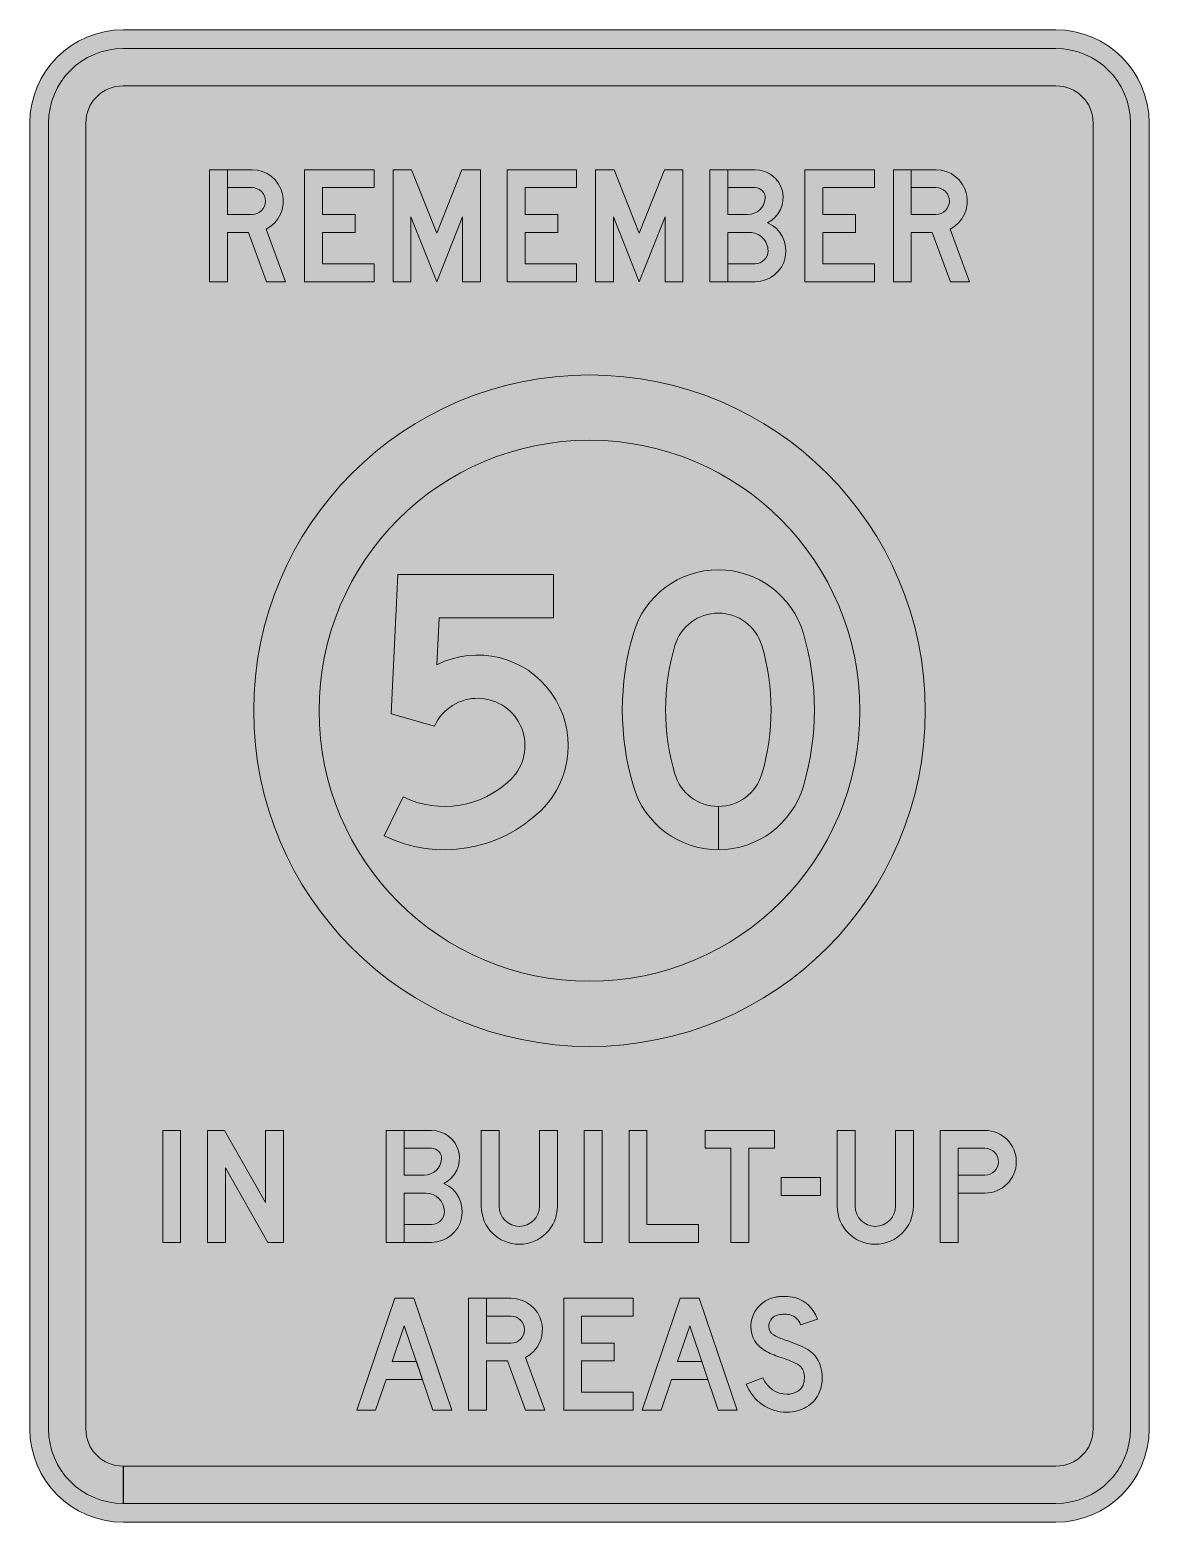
# Model space of a CAD drawing. Header units: millimetres. Extents: x 1672 to 2272, y 188 to 988.
import ezdxf

# ---------------------------------------------------------------- set-up
doc = ezdxf.new("R2010")
doc.units = ezdxf.units.MM
doc.layers.add('GSCOLORFILL', color=7, linetype='Continuous', lineweight=0)

# ---------------------------------------------------------------- blocks, each defined once
blk = doc.blocks.new('MR-WM-57')
at = {"layer": 'GSCOLORFILL', "true_color": 0xfcd116, "transparency": 33554687}
blk.add_hatch(color=40, dxfattribs=at).paths.add_polyline_path([(-250.0000000000005, 0), (250.0000000000005, 0, 0.414213562373095), (300.0000000000005, 50), (300.0000000000005, 750.0000000000011, 0.414213562373095), (250.0000000000005, 800.0000000000011), (-250.0000000000005, 800.0000000000011, 0.414213562373095), (-300.0000000000005, 750.0000000000011), (-300.0000000000005, 50.00000000000006, 0.414213562373095)])
at = {"layer": 'GSCOLORFILL', "transparency": 33554687}
blk.add_hatch(color=7, dxfattribs=at).paths.add_polyline_path([(-249.8000000000006, 10), (250.0000000000005, 10, 0.414213562373095), (290.0000000000005, 50), (290.0000000000005, 750.0000000000011, 0.414213562373095), (250.0000000000005, 790.0000000000011), (-250.0000000000005, 790.0000000000011, 0.414213562373095), (-290.0000000000005, 750.0000000000011), (-290.0000000000005, 50.00000000000006, 0.414213562373095), (-250.0000000000005, 10.00000000000006), (-250.0000000000005, 30, -0.414213562373095), (-270.0000000000005, 50), (-270.0000000000005, 750.0000000000011, -0.414213562373095), (-250.0000000000005, 770.0000000000011), (250.0000000000005, 770.0000000000011, -0.414213562373095), (270.0000000000005, 750.0000000000011), (270.0000000000005, 49.99999999999994, -0.414213562373095), (250.0000000000005, 29.99999999999994), (-249.8000000000006, 30)])
at = {"layer": 'GSCOLORFILL'}
h = blk.add_hatch(color=7, dxfattribs=at)
edge = h.paths.add_edge_path()
edge.add_line((-194.0985000353905, 724.9999997788432), (-194.0985000353905, 715.3999998142283))
edge.add_line((-194.0985000353905, 715.3999998142283), (-180.9122218498651, 715.3999998142283))
edge.add_arc((-180.9122218498651, 708.1999998407672), 7.199999973461104, -90, 90, ccw=False)
edge.add_line((-180.9122218498651, 700.9999998673061), (-194.1000000353849, 700.9999998673061))
edge.add_line((-194.1000000353849, 700.9999998673061), (-194.1000000353849, 724.9999997788432))
edge.add_line((-194.1000000353849, 724.9999997788432), (-203.6999999999998, 724.9999997788432))
edge.add_line((-203.6999999999998, 724.9999997788432), (-203.6999999999998, 665.0000000000005))
edge.add_line((-203.6999999999998, 665.0000000000005), (-194.1000000353849, 665.0000000000005))
edge.add_line((-194.1000000353849, 665.0000000000005), (-194.1000000353849, 691.3999999026912))
edge.add_line((-194.1000000353849, 691.3999999026912), (-182.8314667736288, 691.3999999026912))
edge.add_line((-182.8314667736288, 691.3999999026912), (-173.1279376148209, 665.0000000000005))
edge.add_line((-173.1279376148209, 665.0000000000005), (-162.8999999999999, 665.0000000000005))
edge.add_line((-162.8999999999999, 665.0000000000005), (-173.2779214206619, 693.2347916940016))
edge.add_arc((-180.9122218498651, 708.1999998407672), 16.79999993807596, 297.0277924266877, 449.9999999999998)
edge.add_line((-180.9122218498651, 724.9999997788432), (-194.0985000353905, 724.9999997788432))
at = {"layer": 'GSCOLORFILL', "linetype": 'Continuous'}
for points in [[(-115.500000006816, 715.4000000000001), (-143.1000000068161, 715.4000000000001), (-143.1000000068161, 701.0000000000002), (-125.6533272588406, 701.0000000000002), (-125.6533272588406, 691.4000000000001), (-143.1000000068161, 691.4000000000001), (-143.1000000068161, 674.6000000000001), (-115.500000006816, 674.6000000000001), (-115.500000006816, 665.0000000000002), (-152.700000006816, 665.0000000000002), (-152.700000006816, 725.0000000000002), (-115.500000006816, 725.0000000000002)], [(-68.10000001363233, 699.8000000000004), (-68.10000001363233, 665.0000000000005), (-58.50000001363242, 665.0000000000005), (-58.50000001363242, 725.0000000000005), (-68.43416442067655, 725.0000000000005), (-81.90000001363228, 691.0426754612427), (-95.365835606588, 725.0000000000005), (-105.3000000136324, 725.0000000000005), (-105.3000000136324, 665.0000000000005), (-95.70000001363246, 665.0000000000005), (-95.70000001363246, 699.8000000000004), (-81.90000001363228, 665.0000000000005)], [(-6.900000023255416, 715.4000000000001), (-34.50000002325555, 715.4000000000001), (-34.50000002325555, 701.0000000000002), (-17.05332727528003, 701.0000000000002), (-17.05332727528003, 691.4000000000001), (-34.50000002325555, 691.4000000000001), (-34.50000002325555, 674.6000000000001), (-6.900000023255416, 674.6000000000001), (-6.900000023255416, 665.0000000000002), (-44.10000002325546, 665.0000000000002), (-44.10000002325546, 725.0000000000002), (-6.900000023255416, 725.0000000000002)], [(40.49999996992824, 699.8000000000004), (40.49999996992824, 665.0000000000005), (50.09999996992815, 665.0000000000005), (50.09999996992815, 725.0000000000005), (40.16583556288379, 725.0000000000005), (26.69999996992829, 691.0426754612427), (13.23416437697255, 725.0000000000005), (3.299999969928194, 725.0000000000005), (3.299999969928194, 665.0000000000005), (12.8999999699281, 665.0000000000005), (12.8999999699281, 699.8000000000004), (26.69999996992829, 665.0000000000005)], [(74.10299996030517, 725.0000000000005), (74.10299996030517, 715.4000000000003), (88.79999996030512, 715.4000000000003, -0.4369501879659238), (94.18399992513609, 709.5846153846162, -0.3918366946533492), (84.91155554126037, 701.0000000000005), (74.09999996030501, 701.0000000000005), (74.09999996030501, 725.0000000000005), (64.4999999603051, 725.0000000000005), (64.4999999603051, 665.0000000000005), (74.09999996030501, 665.0000000000005), (74.09999996030501, 691.4000000000003), (85.79999996030517, 691.4000000000003, -0.4142135623731285), (95.69999996030492, 681.4999999999994, -0.414213562373062), (88.79999996030506, 674.6000000000004), (74.10299996030517, 674.6000000000004), (74.10299996030517, 665.0000000000005), (88.79999996030514, 665.0000000000005, 0.8101203806570844), (95.4989063083881, 696.5789473684215, 0.7917000734326503), (88.79999996030514, 725.0000000000005)], [(152.6999999534887, 715.4000000000001), (125.0999999534888, 715.4000000000001), (125.0999999534888, 701.0000000000002), (142.5466727014641, 701.0000000000002), (142.5466727014641, 691.4000000000001), (125.0999999534888, 691.4000000000001), (125.0999999534888, 674.6000000000001), (152.6999999534887, 674.6000000000001), (152.6999999534887, 665.0000000000002), (115.4999999534889, 665.0000000000002), (115.4999999534889, 725.0000000000002), (152.6999999534887, 725.0000000000002)], [(-19.37500000000045, 484.8), (-19.37500000000045, 507.9999999999999), (-102.7500000000005, 507.9999999999999), (-106.3750000000005, 433.325), (-83.06997713248529, 426.7999999999999, -1.203547563418729), (-42.21619936482246, 398.1624999999999, -0.3166660884940698), (-99.87727078750731, 388.7481897608984), (-110.0000000000005, 367.8730765087376, 0.3166660884940695), (-25.97958164123125, 381.5910714285711, 0.8569226158588199), (-81.8698580739067, 459.6481482299735), (-80.64889439574995, 484.8)], [(92.39296186412048, 469.894218450483, -0.1441241685144126), (92.39296186412047, 401.1057815495168, -0.3325609583701588), (69.08224999999948, 383.6625010812116), (69.08224999999948, 360.4625005532053, 0.3326014003804795), (114.6487641239533, 394.554501844663, 0.1441241685144123), (114.6487641239532, 476.4454981553369, 0.7480620155038756), (23.50123587604571, 476.4454981553368, 0.1441241685144125), (23.50123587604574, 394.5545018446629, 0.3326437735382902), (69.07499999999936, 360.4624999999999), (69.07499999999936, 383.6625, -0.33264377353829), (45.75703813587847, 401.1057815495168, -0.1441241685144126), (45.75703813587848, 469.894218450483, -0.7480620155038763)], [(-228.8, 209.9999999999999), (-219.2, 209.9999999999999), (-219.2, 149.9999999999999), (-228.8, 149.9999999999999)], [(-173.5999999999999, 171.4494185959165), (-195.6289036594762, 210), (-204.8, 210), (-204.8, 150), (-195.2, 150), (-195.2, 189.9), (-172.3999999999999, 150), (-164, 150), (-164, 210), (-173.5999999999999, 210)], [(-99.39699999999993, 210), (-99.39699999999993, 200.4), (-84.69999999999997, 200.4, -0.4369501879659438), (-79.31600003516883, 194.5846153846153, -0.3918366946533286), (-88.58844441904468, 186), (-99.40000000000009, 186), (-99.40000000000009, 210), (-109, 210), (-109, 150), (-99.40000000000009, 150), (-99.40000000000009, 176.4), (-87.69999999999999, 176.4, -0.4142135623730838), (-77.79999999999995, 166.5000000000003, -0.4142135623731066), (-84.69999999999999, 159.6), (-99.39699999999993, 159.6), (-99.39699999999993, 150), (-84.70000000000007, 150, 0.8101203806570798), (-78.00109365191702, 181.578947368421, 0.7917000734326475), (-84.70000000000007, 210)], [(-48.40000000000009, 210), (-58, 210), (-58, 169.35, 1), (-17.20000000000005, 169.35), (-17.20000000000005, 210), (-26.79999999999995, 210), (-26.79999999999995, 169.35, -1), (-48.40000000000009, 169.35)], [(-2.799999999999955, 209.9999999999999), (6.799999999999955, 209.9999999999999), (6.799999999999955, 149.9999999999999), (-2.799999999999955, 149.9999999999999)], [(30.80000000000018, 159.5999999999999), (58.40000000000032, 159.5999999999999), (58.40000000000032, 149.9999999999999), (21.20000000000027, 149.9999999999999), (21.20000000000027, 209.9999999999999), (30.80000000000018, 209.9999999999999)], [(99.19999999999982, 209.9999999999999), (99.19999999999982, 200.3999999999999), (85.40000000000009, 200.3999999999999), (85.40000000000009, 149.9999999999999), (75.80000000000018, 149.9999999999999), (75.80000000000018, 200.3999999999999), (62, 200.3999999999999), (62, 209.9999999999999)], [(142.4000000000001, 210), (132.8000000000002, 210), (132.8000000000002, 169.35, 1), (173.6000000000004, 169.35), (173.6000000000004, 210), (164, 210), (164, 169.35, -1), (142.4000000000001, 169.35)], [(212, 200.4, -1), (212, 186), (197.6030000000001, 186), (197.6030000000001, 176.4), (212, 176.4, 1), (212, 210), (188, 210), (188, 150), (197.5999999999999, 150), (197.5999999999999, 200.4)], [(102.8000000000002, 184.8), (102.8000000000002, 175.2), (123.8000000000002, 175.2), (123.8000000000002, 184.8)], [(-124.8, 59.99999999999994), (-104.3999999999999, 119.9999999999999), (-94.20000000000005, 119.9999999999999), (-73.79999999999995, 59.99999999999994), (-83.93970887156024, 59.99999999999994), (-99.29999999999995, 105.1773268483518), (-105.7881730691322, 86.09446488031585), (-92.81499558989003, 86.09446488031585), (-89.55099558989014, 76.49446488031589), (-109.0521730691321, 76.49446488031589), (-114.6602911284397, 59.99999999999994)], [(23.40000000000009, 110.3999999999999), (-4.200000000000045, 110.3999999999999), (-4.200000000000045, 95.99999999999989), (13.24667274797548, 95.99999999999989), (13.24667274797548, 86.39999999999992), (-4.200000000000045, 86.39999999999992), (-4.200000000000045, 69.59999999999991), (23.40000000000009, 69.59999999999991), (23.40000000000009, 59.99999999999994), (-13.79999999999995, 59.99999999999994), (-13.79999999999995, 119.9999999999999), (23.40000000000009, 119.9999999999999)], [(28.20000000000005, 59.99999999999994), (48.60000000000014, 119.9999999999999), (58.79999999999995, 119.9999999999999), (79.20000000000027, 59.99999999999994), (69.06029112843976, 59.99999999999994), (53.70000000000005, 105.1773268483518), (47.2118269308678, 86.09446488031585), (60.18500441010997, 86.09446488031585), (63.44900441010986, 76.49446488031589), (43.9478269308679, 76.49446488031589), (38.33970887156033, 59.99999999999994)]]:
    blk.add_hatch(color=7, dxfattribs=at).paths.add_polyline_path(points)
at = {"layer": 'GSCOLORFILL'}
h = blk.add_hatch(color=7, dxfattribs=at)
edge = h.paths.add_edge_path()
edge.add_line((172.5014999112823, 724.9999997788432), (172.5014999112823, 715.3999998142283))
edge.add_line((172.5014999112823, 715.3999998142283), (185.6877780968075, 715.3999998142283))
edge.add_arc((185.6877780968075, 708.1999998407672), 7.199999973461104, -90, 90, ccw=False)
edge.add_line((185.6877780968075, 700.9999998673061), (172.4999999112874, 700.9999998673061))
edge.add_line((172.4999999112874, 700.9999998673061), (172.4999999112874, 724.9999997788432))
edge.add_line((172.4999999112874, 724.9999997788432), (162.8999999466728, 724.9999997788432))
edge.add_line((162.8999999466728, 724.9999997788432), (162.8999999466728, 665.0000000000005))
edge.add_line((162.8999999466728, 665.0000000000005), (172.4999999112874, 665.0000000000005))
edge.add_line((172.4999999112874, 665.0000000000005), (172.4999999112874, 691.3999999026912))
edge.add_line((172.4999999112874, 691.3999999026912), (183.7685331730436, 691.3999999026912))
edge.add_line((183.7685331730436, 691.3999999026912), (193.4720623318517, 665.0000000000005))
edge.add_line((193.4720623318517, 665.0000000000005), (203.699999946673, 665.0000000000005))
edge.add_line((203.699999946673, 665.0000000000005), (193.322078526011, 693.2347916940016))
edge.add_arc((185.6877780968076, 708.1999998407672), 16.79999993807601, 297.0277924266879, 450.0000000000002)
edge.add_line((185.6877780968075, 724.9999997788432), (172.5014999112823, 724.9999997788432))
h = blk.add_hatch(color=7, dxfattribs=at)
h.dxf.hatch_style = 1
edge = h.paths.add_edge_path(flags=17)
edge.add_arc((0, 435.0000000000011), 145, 0, 360)
edge = h.paths.add_edge_path()
edge.add_arc((0, 435.0000000000011), 180, 0, 360)
h = blk.add_hatch(color=7, dxfattribs=at)
edge = h.paths.add_edge_path()
edge.add_line((-55.19850003539068, 119.9999997788427), (-55.19850003539068, 110.3999998142279))
edge.add_line((-55.19850003539068, 110.3999998142279), (-42.01222184986523, 110.3999998142279))
edge.add_arc((-42.01222184986523, 103.1999998407668), 7.199999973461132, -90, 90, ccw=False)
edge.add_line((-42.01222184986523, 95.99999986730563), (-55.20000003538507, 95.99999986730563))
edge.add_line((-55.20000003538507, 95.99999986730563), (-55.20000003538507, 119.9999997788427))
edge.add_line((-55.20000003538507, 119.9999997788427), (-64.79999999999995, 119.9999997788427))
edge.add_line((-64.79999999999995, 119.9999997788427), (-64.79999999999995, 60))
edge.add_line((-64.79999999999995, 60), (-55.20000003538507, 60))
edge.add_line((-55.20000003538507, 60), (-55.20000003538507, 86.39999990269081))
edge.add_line((-55.20000003538507, 86.39999990269081), (-43.93146677362893, 86.39999990269075))
edge.add_line((-43.93146677362893, 86.39999990269075), (-34.22793761482103, 59.99999999999997))
edge.add_line((-34.22793761482103, 59.99999999999997), (-24, 60))
edge.add_line((-24, 60), (-34.37792142066201, 88.23479169400122))
edge.add_arc((-42.01222184986528, 103.1999998407668), 16.79999993807594, 297.0277924266877, 449.9999999999998)
edge.add_line((-42.01222184986523, 119.9999997788427), (-55.19850003539068, 119.9999997788427))
h = blk.add_hatch(color=7, dxfattribs=at)
edge = h.paths.add_edge_path()
edge.add_arc((105.0341406593626, 101.9504880731865), 9.499511926813526, 74.46761882983839, 90.00000000000051, ccw=False)
edge.add_arc((105.4108857648544, 103.3060117017256), 8.09260710343707, 18.43416843661788, 74.46761882983628, ccw=False)
edge.add_line((113.0882418166907, 105.865014199562), (122.1956428254862, 108.9006767079762))
edge.add_arc((105.4108857648542, 103.3060117017254), 17.69260710343737, 18.4341684366185, 74.46761882983682)
edge.add_arc((105.0341406593626, 101.9504880731865), 19.09951192681348, 74.46761882983832, 90.00000000000034)
edge.add_arc((105.0341406593626, 86.15343330207916), 34.89656669792085, 90.0000000000002, 95.20208452342848)
edge.add_arc((104.2302915003602, 94.98268964421484), 26.03079312616908, 95.20208452342847, 100.0660043927367)
edge.add_arc((102.4748437805824, 104.8716984003466), 15.98718367160924, 100.0660043927365, 179.9999999999999)
edge.add_arc((101.2788671299261, 104.8716984003467), 14.7912070209529, 180.0000000000004, 240.5253916173203)
edge.add_arc((114.8317121880803, 128.8510600517485), 42.33552393713458, 240.525391617319, 252.4229875600024)
edge.add_arc((82.45371955864908, 26.64043166085309), 64.8808319176193, 63.49479254048077, 72.42298756000389, ccw=False)
edge.add_arc((108.556545267886, 78.98268656530173), 6.390925450870047, 17.09235861363902, 63.494792540481114, ccw=False)
edge.add_arc((103.0915743525079, 77.30223978172212), 12.10842564749189, -5.5138116294983774e-12, 17.0923586136322, ccw=False)
edge.add_arc((104.9730945582041, 77.30223978172084), 10.22690544179569, -21.83597802837852, 6.821210263296962e-13, ccw=False)
edge.add_arc((108.03088872151, 76.07698154586635), 6.932764751163794, 300.42010376624165, 338.1640219716201, ccw=False)
edge.add_arc((105.8453230934074, 79.79919501666828), 11.24919501666826, 270, 300.4201037662423, ccw=False)
edge.add_arc((105.8453230934074, 82.29581677913723), 13.74581677913721, 200.6540005308842, 269.9999999999999, ccw=False)
edge.add_line((92.98298413290559, 77.44734120523083), (84, 74.06119353155123))
edge.add_arc((105.8453230934074, 82.29581677913718), 23.34581677913719, 200.6540005308841, 269.9999999999998)
edge.add_arc((105.8453230934074, 79.79919501666859), 20.8491950166686, 269.9999999999998, 300.4201037662422)
edge.add_arc((108.0308887215101, 76.07698154586615), 16.53276475116369, 300.4201037662427, 338.1640219716213)
edge.add_arc((104.9730945582044, 77.30223978172168), 19.82690544179577, 338.1640219716188, 359.999999999998)
edge.add_arc((103.0915743525082, 77.30223978172067), 21.70842564749194, 7.87650944624045e-13, 17.09235861363844)
edge.add_arc((108.5565452678858, 78.98268656530158), 15.99092545087014, 17.09235861363848, 63.49479254048084)
edge.add_arc((82.45371955865015, 26.6404316608576), 74.4808319176147, 63.49479254047998, 72.42298756000318)
edge.add_arc((114.8317121880817, 128.8510600517517), 32.73552393713809, 240.5253916173191, 252.4229875600024, ccw=False)
edge.add_arc((101.278867129926, 104.8716984003468), 5.191207020952905, 180.0000000000013, 240.52539161732102, ccw=False)
edge.add_arc((102.4748437805823, 104.8716984003466), 6.387183671609236, 100.06600439273541, 179.9999999999988, ccw=False)
edge.add_arc((104.2302915003606, 94.98268964420981), 16.43079312617408, 95.20208452342689, 100.06600439273518, ccw=False)
edge.add_arc((105.0341406593627, 86.15343330208412), 25.29656669791586, 90.00000000000051, 95.20208452342882, ccw=False)
at = {"layer": 'GSCOLORFILL', "color": 40, "linetype": 'Continuous', "true_color": 0xfcd116, "transparency": 33554687}
blk.add_lwpolyline([(-250.0000000000005, 0), (250.0000000000005, 0, 0.414213562373095), (300.0000000000005, 50), (300.0000000000005, 750.0000000000011, 0.414213562373095), (250.0000000000005, 800.0000000000011), (-250.0000000000005, 800.0000000000011, 0.414213562373095), (-300.0000000000005, 750.0000000000011), (-300.0000000000005, 50.00000000000006, 0.414213562373095), (-250.0000000000005, 5.684341886080801e-14)], format="xyb", close=True, dxfattribs=at).dxf.unprotected_set("ltscale", 0)
at = {"layer": 'GSCOLORFILL', "color": 7, "linetype": 'Continuous', "transparency": 33554687}
blk.add_lwpolyline([(-249.8000000000006, 10), (250.0000000000005, 10, 0.414213562373095), (290.0000000000005, 50), (290.0000000000005, 750.0000000000011, 0.414213562373095), (250.0000000000005, 790.0000000000011), (-250.0000000000005, 790.0000000000011, 0.414213562373095), (-290.0000000000005, 750.0000000000011), (-290.0000000000005, 50.00000000000006, 0.414213562373095), (-250.0000000000005, 10.00000000000006), (-250.0000000000005, 30, -0.414213562373095), (-270.0000000000005, 50), (-270.0000000000005, 750.0000000000011, -0.414213562373095), (-250.0000000000005, 770.0000000000011), (250.0000000000005, 770.0000000000011, -0.414213562373095), (270.0000000000005, 750.0000000000011), (270.0000000000005, 49.99999999999994, -0.414213562373095), (250.0000000000005, 29.99999999999994), (-249.8000000000006, 30), (-249.8000000000006, 10)], format="xyb", close=True, dxfattribs=at).dxf.unprotected_set("ltscale", 0)
at = {"layer": 'GSCOLORFILL', "color": 7}
for points in [[(-194.0985000353905, 724.9999997788432), (-194.0985000353905, 715.3999998142283), (-180.9122218498651, 715.3999998142283, -0.9999999999999997), (-180.9122218498651, 700.9999998673061), (-194.1000000353849, 700.9999998673061), (-194.1000000353849, 724.9999997788432), (-203.6999999999998, 724.9999997788432), (-203.6999999999998, 665.0000000000005), (-194.1000000353849, 665.0000000000005), (-194.1000000353849, 691.3999999026912), (-182.8314667736288, 691.3999999026912), (-173.1279376148209, 665.0000000000005), (-162.8999999999999, 665.0000000000005), (-173.2779214206619, 693.2347916940016, 0.7881398215037695), (-180.9122218498651, 724.9999997788432)], [(74.09999996030501, 691.4000000000003), (85.79999996030529, 691.4000000000003, -0.4142135623730948), (95.69999996030492, 681.5000000000005, -0.4142135623730953), (88.79999996030529, 674.6000000000004), (74.10299996030517, 674.6000000000004), (74.10299996030517, 665.0000000000005), (88.79999996030529, 665.0000000000005, 0.8101203806570794), (95.49890630838809, 696.5789473684215, 0.7917000734326467), (88.79999996030529, 725.0000000000005), (74.10299996030517, 725.0000000000005), (74.10299996030517, 715.4000000000003), (88.79999996030529, 715.4000000000003, -0.4369501879659418), (94.18399992513605, 709.5846153846157, -0.3918366946533313), (84.91155554126044, 701.0000000000005), (74.09999996030501, 701.0000000000005), (74.09999996030501, 725.0000000000005), (64.4999999603051, 725.0000000000005), (64.4999999603051, 665.0000000000005), (74.09999996030501, 665.0000000000005)], [(172.5014999112823, 724.9999997788432), (172.5014999112823, 715.3999998142283), (185.6877780968075, 715.3999998142283, -0.9999999999999997), (185.6877780968075, 700.9999998673061), (172.4999999112874, 700.9999998673061), (172.4999999112874, 724.9999997788432), (162.8999999466728, 724.9999997788432), (162.8999999466728, 665.0000000000005), (172.4999999112874, 665.0000000000005), (172.4999999112874, 691.3999999026912), (183.7685331730436, 691.3999999026912), (193.4720623318517, 665.0000000000005), (203.699999946673, 665.0000000000005), (193.322078526011, 693.2347916940016, 0.7881398215037695), (185.6877780968075, 724.9999997788432)], [(-99.87727078750731, 388.7481897608984, 0.3166660884940702), (-42.21619936482239, 398.1625, 1.203547563418726), (-83.06997713248529, 426.7999999999999), (-106.3750000000005, 433.325), (-102.7500000000005, 507.9999999999999), (-19.37500000000045, 507.9999999999999), (-19.37500000000045, 484.8), (-80.64889439574995, 484.8), (-81.8698580739067, 459.6481482299735, -0.8569226158588199), (-25.97958164123111, 381.5910714285713, -0.3166660884940702), (-110.0000000000005, 367.8730765087376)], [(69.07499999999936, 383.6625, -0.3326437735382907), (45.75703813587847, 401.1057815495168, -0.1441241685144124), (45.75703813587847, 469.894218450483, -0.7480620155038762), (92.39296186412048, 469.894218450483, -0.1441241685144126), (92.39296186412048, 401.1057815495168, -0.3325609583701591), (69.08224999999948, 383.6625010812116), (69.08224999999948, 360.4625005532053, 0.3326014003804788), (114.6487641239532, 394.5545018446629, 0.1441241685144125), (114.6487641239532, 476.4454981553369, 0.7480620155038759), (23.50123587604571, 476.4454981553369, 0.1441241685144123), (23.50123587604571, 394.554501844663, 0.3326437735382906), (69.07499999999936, 360.4624999999999)], [(-99.40000000000009, 176.4), (-87.70000000000005, 176.4, -0.4142135623730948), (-77.79999999999995, 166.5, -0.4142135623730953), (-84.70000000000005, 159.6), (-99.39699999999993, 159.6), (-99.39699999999993, 150), (-84.70000000000005, 150, 0.8101203806570794), (-78.00109365191702, 181.578947368421, 0.7917000734326467), (-84.70000000000005, 210), (-99.39699999999993, 210), (-99.39699999999993, 200.4), (-84.70000000000005, 200.4, -0.4369501879659418), (-79.31600003516883, 194.5846153846154, -0.3918366946533313), (-88.58844441904466, 186), (-99.40000000000009, 186), (-99.40000000000009, 210), (-109, 210), (-109, 150), (-99.40000000000009, 150)], [(-58, 210), (-58, 169.35, 0.9999999999999999), (-17.20000000000005, 169.35), (-17.20000000000005, 210), (-26.79999999999995, 210), (-26.79999999999995, 169.35, -0.9999999999999999), (-48.40000000000009, 169.35), (-48.40000000000009, 210)], [(132.8000000000002, 210), (132.8000000000002, 169.35, 0.9999999999999999), (173.6000000000004, 169.35), (173.6000000000004, 210), (164, 210), (164, 169.35, -0.9999999999999999), (142.4000000000001, 169.35), (142.4000000000001, 210)], [(197.5999999999999, 200.4), (212, 200.4, -0.9999999999999999), (212, 186), (197.6030000000001, 186), (197.6030000000001, 176.4), (212, 176.4, 0.9999999999999997), (212, 210), (188, 210), (188, 150), (197.5999999999999, 150)], [(105.0341406593625, 111.45, -0.06787675261042452), (107.5779478619011, 111.103070865163, -0.2494830365654269), (113.0882418166907, 105.865014199562), (122.1956428254862, 108.9006767079762, 0.2494830365654264), (110.1486640557973, 120.3524718322765, 0.06787675261042452), (105.0341406593625, 121.05, 0.02270227471950201), (101.8701104069351, 120.9062645516934, 0.02122604096759155), (99.68056297456678, 120.6127922799632, 0.3636441175402912), (86.48766010897316, 104.8716984003466, 0.2704077510795036), (94.0010341893576, 91.9948605576983, 0.0519597405227712), (102.0469157727211, 88.4921011002404, -0.03897631886995447), (111.4086820422817, 84.70188615429299, -0.2052815878054308), (114.6651977401652, 80.86106168531762, -0.07471806484743376), (115.1999999999998, 77.30223978172097, -0.09556678149168694), (114.4662445798581, 73.49833421220393, -0.1661941654668835), (111.5411996534285, 70.09860850161488, -0.1335177693873042), (105.8453230934074, 68.55000000000001, -0.3121642975364797), (92.98298413290559, 77.44734120523083), (84, 74.06119353155123, 0.3121642975364798), (105.8453230934074, 58.94999999999999, 0.1335177693873042), (116.4020287967746, 61.82018232031695, 0.1661941654668837), (123.3774680898973, 69.92760661770382, 0.09556678149168694), (124.8000000000002, 77.30223978172097, 0.07471806484743371), (123.8411870682676, 83.68262505525115, 0.2052815878054319), (115.6929618769764, 93.29286667446803, 0.03897631886995447), (104.9459951786998, 97.64389538321194, -0.05195974052277098), (98.72459705549045, 100.352369388067, -0.2704077510795024), (96.08766010897307, 104.8716984003467, -0.3636441175402912), (101.3584755005477, 111.160564523759, -0.02122604096759155), (102.7405310040745, 111.3458059861184, -0.02270227471950201)], [(-55.19850003539068, 119.9999997788427), (-55.19850003539068, 110.3999998142279), (-42.01222184986523, 110.3999998142279, -0.9999999999999997), (-42.01222184986523, 95.99999986730563), (-55.20000003538507, 95.99999986730563), (-55.20000003538507, 119.9999997788427), (-64.79999999999995, 119.9999997788427), (-64.79999999999995, 60), (-55.20000003538507, 60), (-55.20000003538507, 86.39999990269081), (-43.93146677362893, 86.39999990269075), (-34.22793761482103, 59.99999999999997), (-24, 60), (-34.37792142066201, 88.23479169400122, 0.7881398215037695), (-42.01222184986523, 119.9999997788427)]]:
    blk.add_lwpolyline(points, format="xyb", close=True, dxfattribs=at)
for points in [[(-115.500000006816, 715.4000000000003), (-143.1000000068161, 715.4000000000003), (-143.1000000068161, 701.0000000000005), (-125.6533272588406, 701.0000000000005), (-125.6533272588406, 691.4000000000003), (-143.1000000068161, 691.4000000000003), (-143.1000000068161, 674.6000000000004), (-115.500000006816, 674.6000000000004), (-115.500000006816, 665.0000000000005), (-152.700000006816, 665.0000000000005), (-152.700000006816, 725.0000000000005), (-115.500000006816, 725.0000000000005)], [(-58.50000001363242, 665.0000000000005), (-58.50000001363242, 725.0000000000005), (-68.43416442067655, 725.0000000000005), (-81.90000001363228, 691.0426754612427), (-95.365835606588, 725.0000000000005), (-105.3000000136324, 725.0000000000005), (-105.3000000136324, 665.0000000000005), (-95.70000001363246, 665.0000000000005), (-95.70000001363246, 699.8000000000004), (-81.90000001363228, 665.0000000000005), (-68.10000001363233, 699.8000000000004), (-68.10000001363233, 665.0000000000005)], [(-6.900000023255416, 715.4000000000003), (-34.50000002325555, 715.4000000000003), (-34.50000002325555, 701.0000000000005), (-17.05332727528003, 701.0000000000005), (-17.05332727528003, 691.4000000000003), (-34.50000002325555, 691.4000000000003), (-34.50000002325555, 674.6000000000004), (-6.900000023255416, 674.6000000000004), (-6.900000023255416, 665.0000000000005), (-44.10000002325546, 665.0000000000005), (-44.10000002325546, 725.0000000000005), (-6.900000023255416, 725.0000000000005)], [(50.09999996992815, 665.0000000000005), (50.09999996992815, 725.0000000000005), (40.16583556288379, 725.0000000000005), (26.69999996992829, 691.0426754612427), (13.23416437697256, 725.0000000000005), (3.299999969928194, 725.0000000000005), (3.299999969928194, 665.0000000000005), (12.8999999699281, 665.0000000000005), (12.8999999699281, 699.8000000000004), (26.69999996992829, 665.0000000000005), (40.49999996992824, 699.8000000000004), (40.49999996992824, 665.0000000000005)], [(152.6999999534887, 715.4000000000003), (125.0999999534888, 715.4000000000003), (125.0999999534888, 701.0000000000005), (142.5466727014641, 701.0000000000005), (142.5466727014641, 691.4000000000003), (125.0999999534888, 691.4000000000003), (125.0999999534888, 674.6000000000004), (152.6999999534887, 674.6000000000004), (152.6999999534887, 665.0000000000005), (115.4999999534889, 665.0000000000005), (115.4999999534889, 725.0000000000005), (152.6999999534887, 725.0000000000005)], [(-228.8, 210), (-219.2, 210), (-219.2, 150), (-228.8, 150)], [(-164, 150), (-164, 210), (-173.5999999999999, 210), (-173.5999999999999, 171.4494185959165), (-195.6289036594762, 210), (-204.8, 210), (-204.8, 150), (-195.2, 150), (-195.2, 189.9), (-172.3999999999999, 150)], [(-2.799999999999955, 210), (6.799999999999955, 210), (6.799999999999955, 150), (-2.799999999999955, 150)], [(30.80000000000018, 159.6), (58.40000000000032, 159.6), (58.40000000000032, 150), (21.20000000000027, 150), (21.20000000000027, 210), (30.80000000000018, 210)], [(99.19999999999982, 210), (99.19999999999982, 200.4), (85.40000000000009, 200.4), (85.40000000000009, 150), (75.80000000000018, 150), (75.80000000000018, 200.4), (62, 200.4), (62, 210)], [(102.8000000000002, 184.8), (123.8000000000002, 184.8), (123.8000000000002, 175.2), (102.8000000000002, 175.2)], [(-124.8, 60), (-104.3999999999999, 120), (-94.20000000000005, 120), (-73.79999999999995, 60), (-83.93970887156024, 60), (-99.29999999999995, 105.1773268483519), (-105.7881730691322, 86.09446488031597), (-92.81499558989003, 86.09446488031597), (-89.55099558989014, 76.49446488031595), (-109.0521730691321, 76.49446488031595), (-114.6602911284397, 60)], [(23.40000000000009, 110.4), (-4.200000000000045, 110.4), (-4.200000000000045, 96), (13.24667274797548, 96), (13.24667274797548, 86.39999999999998), (-4.200000000000045, 86.39999999999998), (-4.200000000000045, 69.60000000000002), (23.40000000000009, 69.60000000000002), (23.40000000000009, 60), (-13.79999999999995, 60), (-13.79999999999995, 120), (23.40000000000009, 120)], [(28.20000000000005, 60), (48.60000000000014, 120), (58.79999999999995, 120), (79.20000000000027, 60), (69.06029112843976, 60), (53.70000000000005, 105.1773268483519), (47.2118269308678, 86.09446488031597), (60.18500441010997, 86.09446488031597), (63.44900441010986, 76.49446488031595), (43.9478269308679, 76.49446488031595), (38.33970887156033, 60)]]:
    blk.add_lwpolyline(points, close=True, dxfattribs=at)
for radius in [180, 145]:
    blk.add_circle((0, 435.0000000000011), radius, dxfattribs=at)

msp = doc.modelspace()

# ---------------------------------------------------------------- block references
msp.add_blockref('MR-WM-57', (1972.212415929421, 188.3728693840795))

doc.saveas('drawing.dxf')
